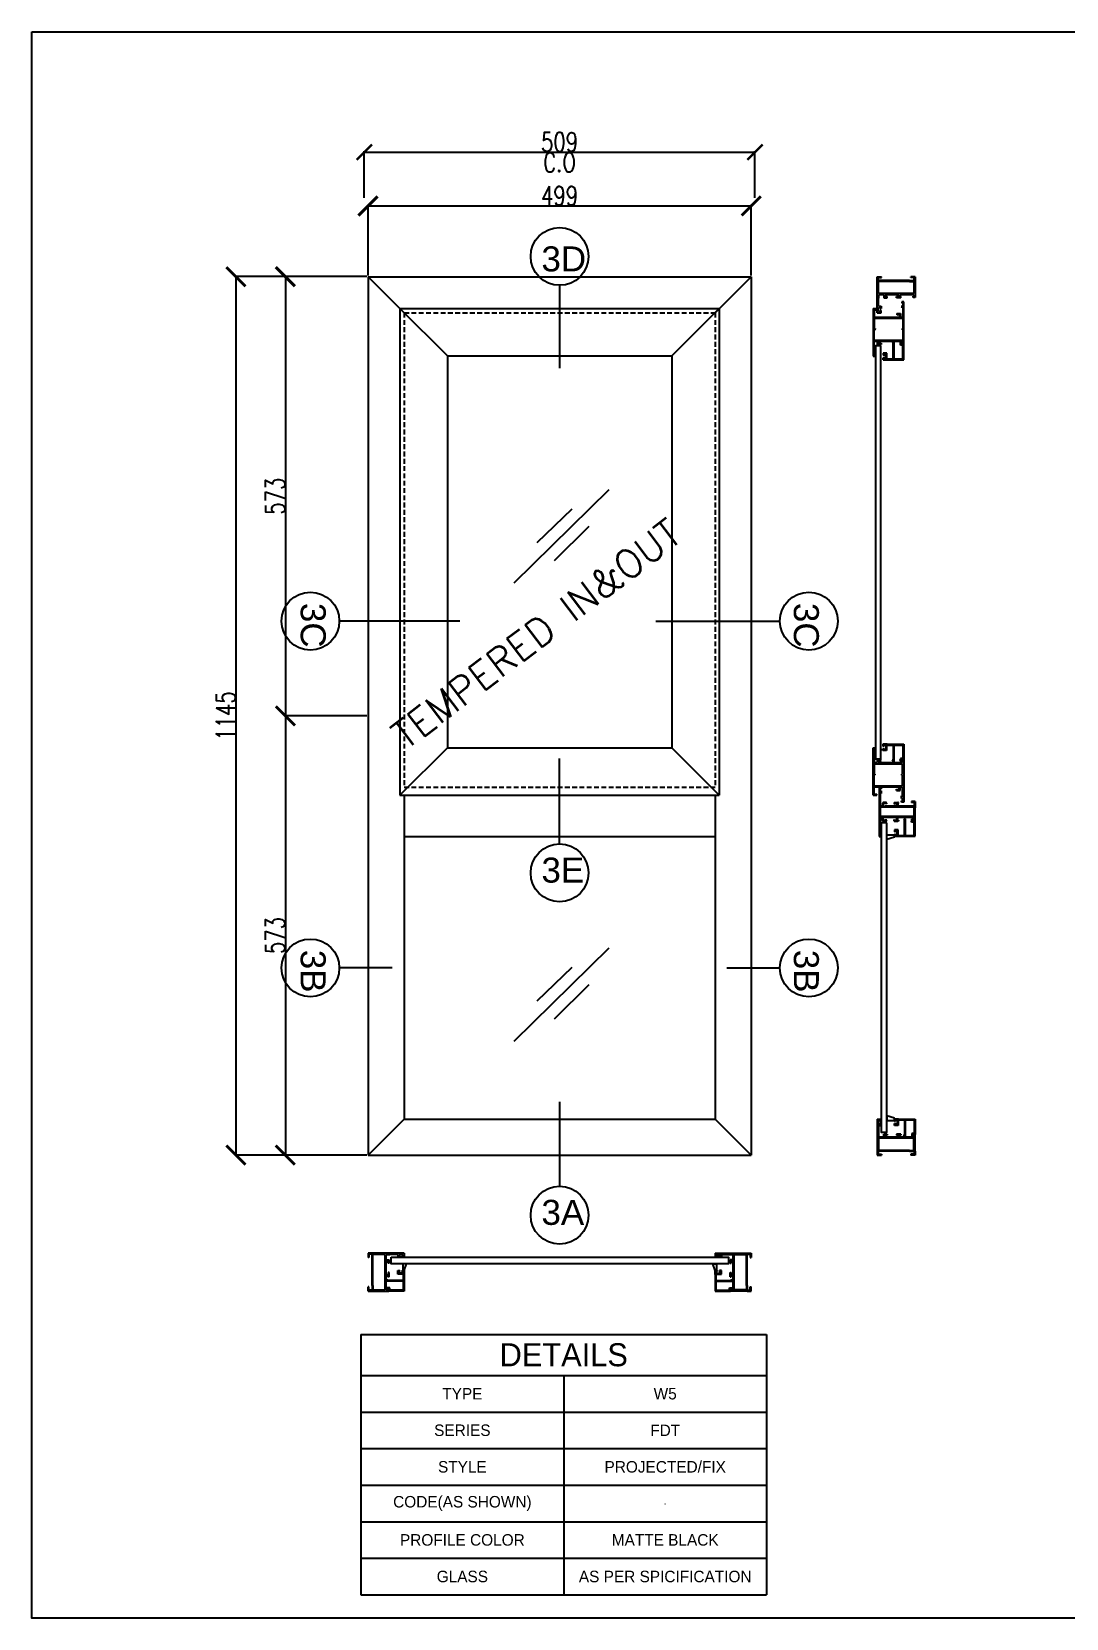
# Model space of a CAD drawing. Header units: millimetres. Extents: x -27371 to -844, y 11365 to 35579.
# Drawn here: x -15226 to -13877, y 12697 to 14766 of the extents above; entities that cross this region are included whole.
import ezdxf

# ---------------------------------------------------------------- set-up
doc = ezdxf.new("R2010")
doc.units = ezdxf.units.MM
doc.linetypes.add('HIDDEN2', pattern=[4.7625, 3.175, -1.5875])
doc.layers.get('Defpoints').update_dxf_attribs({"color": 140})
doc.styles.add('Annotative', font='romans.shx')
doc.styles.add('Arch-Dim', font='romans.shx', dxfattribs={"width": 0.75})
doc.dimstyles.new('Annotative-UK', dxfattribs={"dimscale": 0, "dimtxt": 2.5, "dimasz": 1.5, "dimexe": 1.5, "dimexo": 1.5, "dimgap": 0.8, "dimtad": 1, "dimdec": 0, "dimdsep": 46, "dimtxsty": 'Arch-Dim', "dimblk": 'ARCHTICK', "dimcen": 2.5, "dimadec": 1, "dimazin": 2, "dimtfac": 1, "dimtdec": 0, "dimtix": 1, "dimtmove": 2, "dimatfit": 3, "dimfxl": 1, "dimtolj": 1, "dimtzin": 0, "dimarcsym": 0})

# ---------------------------------------------------------------- blocks, each defined once
blk = doc.blocks.new('L - OUTER')
at = {"color": 5}
for p, q in [((-49.5, 47), (-49.5, 0)), ((-49.5, 47), (-44.1, 47)), ((-47.7, 45.4), (-47.7, 40.2)), ((-47.7, 45.4), (-45.7, 45.4)), ((-47.7, 45.4), (-47.7, 40.2)), ((-45.7, 45.4), (-45.7, 43.9)), ((-45.7, 43.9), (-44.1, 43.9)), ((-45.7, 41.7), (-44.1, 41.7)), ((-45.7, 40.2), (-45.7, 41.7)), ((-44.1, 47), (-44.1, 43.9)), ((-44.1, 38.6), (-44.1, 41.7)), ((-47.7, 40.2), (-45.7, 40.2)), ((-47.7, 38.6), (-47.7, 23.6)), ((-47.7, 38.6), (-44.1, 38.6)), ((-47.7, 23.6), (-47.7, 28.2)), ((-47.7, 26.7), (-47.7, 23.6)), ((-40.8, 23.6), (-47.7, 23.6)), ((-44.1, 23.6), (-47.7, 23.6)), ((-47.7, 22.1), (-47.7, 6.2)), ((-1.5, 22.1), (-47.7, 22.1)), ((-40.8, 27.5), (-36.3, 27.5)), ((-40.8, 26), (-40.8, 27.5)), ((-40.8, 23.6), (-40.8, 26)), ((-39.3, 23.6), (-39.3, 26)), ((-36.3, 26), (-39.3, 26)), ((-21, 23.6), (-39.3, 23.6)), ((-21, 23.6), (-37.1, 23.6)), ((-36.3, 27.5), (-36.3, 26)), ((-18.5, 27.5), (-24, 27.5)), ((-24, 27.5), (-24, 26)), ((-24, 26), (-21, 26)), ((-21, 23.6), (-21, 26)), ((-19.5, 23.6), (-19.5, 26)), ((-18.5, 26), (-19.5, 26)), ((-1.5, 23.6), (-19.5, 23.6)), ((-18.5, 27.5), (-18.5, 26)), ((0, 27), (-2.5, 27)), ((-2.5, 27), (-2.5, 25.5)), ((-2.5, 25.5), (-1.5, 25.5)), ((-1.5, 23.6), (-1.5, 25.5)), ((-1.5, 23.6), (-1.5, 25.5)), ((-1.5, 6.2), (-1.5, 22.1)), ((0, 0), (0, 27)), ((0, 25.5), (0, 27)), ((0, 23.6), (0, 26.1)), ((-49.2, 0), (-43.6, 0)), ((-49.2, 0), (-43.6, 0)), ((-7.3, 5.1), (-48.1, 5.1)), ((-48.1, 5.1), (-48.1, 1.1)), ((-48.1, 1.1), (-43.6, 1.1)), ((-7.3, 6.2), (-47.7, 6.2)), ((-43.6, 1.1), (-43.6, 0)), ((-7.3, 6.2), (-1.5, 6.2)), ((-7.3, 5.1), (-1.1, 5.1)), ((-5.6, 1.1), (-5.6, 0)), ((-1.1, 1.1), (-5.6, 1.1)), ((0, 0), (-5.6, 0)), ((0, 0), (-5.6, 0)), ((-1.1, 5.1), (-1.1, 1.1)), ((0, 5.1), (0, 0)), ((-49.5, 0), (-47.7, 0)), ((-49.5, 0), (-47.7, 0))]:
    blk.add_line(p, q, dxfattribs=at)
blk = doc.blocks.new('BEADING')
at = {"color": 5}
for p, q in [((-22.8, 23), (4.2, 23)), ((-17.4, 23), (-22.8, 23)), ((-22.8, 23), (-22.8, 20.4)), ((-19.2, 21.4), (-21.2, 21.4)), ((-21.2, 21.4), (-21.2, 20.4)), ((-19.2, 21.4), (-19.2, 16.2)), ((-19.2, 21.4), (-19.2, 16.2)), ((-18, 21.8), (-9.7, 21.8)), ((-18, 21.8), (-18, 14.6)), ((-9.7, 21.8), (-9.7, 2)), ((-8.5, 21.8), (3, 21.8)), ((-8.5, 21.8), (-8.5, 0)), ((3, 21.8), (3, 4.2)), ((4.2, 23), (4.2, 3)), ((-21.2, 20.4), (-22.8, 20.4)), ((-21.2, 17.2), (-22.8, 17.2)), ((-22.8, 14.6), (-22.8, 17.2)), ((-18, 14.6), (-22.8, 14.6)), ((-21.2, 16.2), (-21.2, 17.2)), ((-19.2, 16.2), (-21.2, 16.2)), ((-9.7, 2), (-10.7, 2)), ((-9.1, 0), (-10.7, 2)), ((-8.5, 0), (-9.1, 0)), ((3, 4.2), (0, 4.2)), ((0, 4.2), (0, 0)), ((1.2, 0), (0, 0)), ((4.2, 3), (1.2, 3)), ((1.2, 3), (1.2, 0))]:
    blk.add_line(p, q, dxfattribs=at)
blk = doc.blocks.new('SMALL - T')
at = {"color": 5}
for p, q in [((-27.2, 2), (-18.6, 2)), ((-27.2, 2), (-27.2, -2.6)), ((-25.8, 0.8), (-20.9, 0.8)), ((-25.8, 0.8), (-25.8, -2.6)), ((-20.9, 0.8), (-20.9, -20.4)), ((-19.5, 0.8), (-19.3, 0.8)), ((-19.5, 0.8), (-19.5, -43.6)), ((-7.7, 0.8), (-19.3, 0.8)), ((0, 2), (-18.6, 2)), ((-7.7, 0.8), (-7.7, -43.6)), ((-1.4, 0.8), (-6.3, 0.8)), ((-6.3, 0.8), (-6.3, -20.4)), ((-1.4, 0.8), (-1.4, -2.6)), ((0, 2), (0, -2.6)), ((-27.2, -2.6), (-25.8, -2.6)), ((-24.3, -19.9), (-25.7, -19.9)), ((-25.7, -19.9), (-25.7, -20.4)), ((-25.7, -25.2), (-25.7, -20.4)), ((-24.3, -20.4), (-24.3, -19.9)), ((-24.3, -20.4), (-20.9, -20.4)), ((-2.9, -20.4), (-6.3, -20.4)), ((-2.9, -20.4), (-2.9, -19.9)), ((-2.9, -19.9), (-1.5, -19.9)), ((-1.5, -19.9), (-1.5, -20.4)), ((-1.5, -25.2), (-1.5, -20.4)), ((0, -2.6), (-1.4, -2.6)), ((-25.7, -25.2), (-23.7, -25.2)), ((-25.7, -36.2), (-25.7, -39.7)), ((-24.8, -34.8), (-24.3, -34.8)), ((-24.8, -40.6), (-21.8, -40.6)), ((-24.3, -21.8), (-20.9, -21.8)), ((-24.3, -24.5), (-24.3, -21.8)), ((-23.7, -25.2), (-24.3, -24.5)), ((-24.3, -34.8), (-24.3, -36.9)), ((-20.9, -21.8), (-20.9, -36.9)), ((-19.5, -28.3), (-19.5, -43.6)), ((-7.7, -32.9), (-7.7, -43.6)), ((-7.7, -33.3), (-7.7, -43.6)), ((-6.3, -21.8), (-6.3, -36.9)), ((-2.9, -21.8), (-6.3, -21.8)), ((-2.4, -40.6), (-5.4, -40.6)), ((-3.5, -25.2), (-2.9, -24.5)), ((-1.5, -25.2), (-3.5, -25.2)), ((-2.9, -24.5), (-2.9, -21.8)), ((-2.9, -34.8), (-2.9, -36.9)), ((-2.4, -34.8), (-2.9, -34.8)), ((-1.5, -36.2), (-1.5, -39.7)), ((-45.6, -44.8), (-45.6, -42.2)), ((-45.6, -42.2), (-43.7, -42.2)), ((-45.6, -44.8), (18.4, -44.8)), ((-44.9, -42.2), (-43.7, -42.2)), ((-43.7, -42.2), (-44.2, -42.6)), ((-44.2, -42.6), (-44.2, -43.6)), ((-44.2, -43.6), (-39.8, -43.6)), ((-40.8, -42.2), (-37.4, -42.2)), ((-40.8, -42.2), (-39.8, -42.9)), ((-39.8, -42.9), (-39.8, -43.6)), ((-37.4, -42.2), (-38.4, -42.9)), ((-38.4, -42.9), (-38.4, -43.6)), ((-38.4, -43.6), (-20.9, -43.6)), ((-20.9, -41.5), (-20.9, -43.6)), ((-19.5, -43.6), (-17.9, -43.6)), ((-17.9, -43.6), (-7.7, -43.6)), ((-6.3, -41.5), (-6.3, -43.6)), ((-6.3, -43.6), (11.2, -43.6)), ((11.2, -43.6), (-4.9, -43.6)), ((13.6, -42.2), (10.2, -42.2)), ((10.2, -42.2), (11.2, -42.9)), ((11.2, -42.9), (11.2, -43.6)), ((13.6, -42.2), (12.6, -42.9)), ((12.6, -42.9), (12.6, -43.6)), ((12.6, -43.6), (17, -43.6)), ((17, -43.6), (12.6, -43.6)), ((18.4, -42.2), (16.5, -42.2)), ((17.7, -42.2), (16.5, -42.2)), ((16.5, -42.2), (17, -42.6)), ((17, -42.6), (17, -43.6)), ((18.4, -44.8), (18.4, -42.2))]:
    blk.add_line(p, q, dxfattribs=at)
for centre, radius, start, end in [((-24.3, -36.1), 1.41, 112.9061, 182.4603), ((-24.8, -39.7), 0.861, 180, 270), ((-22.6, -38), 1.99, 148.5362, 31.4638), ((-21.8, -41.5), 0.861, 0, 90), ((-4.6, -38), 1.99, 148.5362, 31.4638), ((-5.4, -41.5), 0.861, 90, 180), ((-2.9, -36.1), 1.41, 357.5397, 67.0939), ((-2.4, -39.7), 0.861, 270, 0)]:
    blk.add_arc(centre, radius, start, end, dxfattribs=at)
blk = doc.blocks.new('BIG-Z')
at = {"color": 5}
for p, q in [((-40, 70.8), (-37.2, 70.8)), ((-40, 15.2), (-40, 70.8)), ((-38.6, 69.4), (-38.6, 65)), ((-37.6, 69.4), (-38.6, 69.4)), ((-37.9, 65), (-38.6, 65)), ((-38.6, 63.6), (-38.6, 50.8)), ((-37.9, 63.6), (-38.6, 63.6)), ((-37.2, 66), (-37.9, 65)), ((-37.2, 62.6), (-37.9, 63.6)), ((-37.2, 68.9), (-37.6, 69.4)), ((-37.2, 70.8), (-37.2, 68.9)), ((-37.2, 70.1), (-37.2, 68.9)), ((-37.2, 66), (-37.2, 62.6)), ((-35.6, 50.8), (-38.6, 50.8)), ((-38.6, 49.4), (-38.6, 35.7)), ((-23.3, 49.4), (-38.6, 49.4)), ((-35.6, 55.6), (-35.6, 50.8)), ((-30.8, 55.6), (-35.6, 55.6)), ((-34.2, 54.2), (-34.2, 50.8)), ((-31.5, 54.2), (-34.2, 54.2)), ((-1.4, 50.8), (-34.2, 50.8)), ((-30.8, 53.6), (-31.5, 54.2)), ((-30.8, 55.6), (-30.8, 53.6)), ((-1.4, 49.4), (-23.3, 49.4)), ((-4.8, 61.8), (-4.8, 60.4)), ((0, 61.8), (-4.8, 61.8)), ((-1.4, 60.4), (-4.8, 60.4)), ((-1.4, 60.4), (-1.4, 50.8)), ((-1.4, 49.4), (-1.4, 35.7)), ((0, 61.8), (0, 0)), ((-37.6, 35.7), (-38.6, 35.7)), ((-38.6, 34.3), (-38.6, 20.6)), ((-37.6, 34.3), (-38.6, 34.3)), ((-37.6, 35.7), (-37.6, 34.3)), ((-2.4, 35.7), (-2.4, 35)), ((-1.4, 35.7), (-2.4, 35.7)), ((-2.4, 34.3), (-2.4, 35)), ((-2.4, 34.3), (-2.4, 35)), ((-1.4, 34.3), (-2.4, 34.3)), ((-1.4, 34.3), (-2.4, 34.3)), ((-1.4, 20.6), (-1.4, 34.3)), ((-40, 15.2), (-35.2, 15.2)), ((-1.4, 20.6), (-38.6, 20.6)), ((-23.3, 20.6), (-38.6, 20.6)), ((-34.2, 19.2), (-38.6, 19.2)), ((-38.6, 16.6), (-38.6, 19.2)), ((-38.6, 16.6), (-35.2, 16.6)), ((-35.2, 16.6), (-35.2, 15.2)), ((-6.9, 19.2), (-34.2, 19.2)), ((-11.3, 19.2), (-6.9, 19.2)), ((-6.9, 16.6), (-10.3, 16.6)), ((-10.3, 16.6), (-10.3, 15.2)), ((-5.5, 15.2), (-10.3, 15.2)), ((-6.9, 16.6), (-6.9, 19.2)), ((-1.4, 19.2), (-5.5, 19.2)), ((-5.5, 15.2), (-5.5, 19.2)), ((-2.8, 4.8), (-2.8, 8.2)), ((-2.8, 8.2), (-2.1, 7.2)), ((-2.8, 4.8), (-2.1, 5.8)), ((-2.8, 0), (-2.8, 1.9)), ((-2.8, 0.7), (-2.8, 1.9)), ((-2.8, 1.9), (-2.4, 1.4)), ((0, 0), (-2.8, 0)), ((-2.4, 1.4), (-1.4, 1.4)), ((-2.1, 7.2), (-1.4, 7.2)), ((-2.1, 5.8), (-1.4, 5.8)), ((-1.4, 7.2), (-1.4, 19.2)), ((-1.4, 1.4), (-1.4, 5.8))]:
    blk.add_line(p, q, dxfattribs=at)
blk = doc.blocks.new('*T22')
at = {"color": 0, "linetype": 'ByBlock', "lineweight": -2, "ltscale": 1.3, "transparency": 16777216}
for p, q in [((0, 0), (529.1, 0)), ((0, 0), (0, -339.6)), ((529.1, 0), (529.1, -339.6)), ((0, -53.6), (529.1, -53.6)), ((264.5, -53.6), (264.5, -339.6)), ((0, -101.3), (529.1, -101.3)), ((0, -148.9), (529.1, -148.9)), ((0, -196.6), (529.1, -196.6)), ((0, -244.3), (529.1, -244.3)), ((0, -292), (529.1, -292)), ((0, -339.6), (529.1, -339.6))]:
    blk.add_line(p, q, dxfattribs=at)
at = {"color": 0, "ltscale": 1.3, "transparency": 16777216, "attachment_point": 5}
for s, insert, char_height, width in [('DETAILS', (264.5, -26.8), 30, 524.629), ('TYPE', (132.3, -77.4), 15, 260.092), ('W5', (396.8, -77.4), 15, 260.092), ('SERIES', (132.3, -125.1), 15, 260.092), ('FDT', (396.8, -125.1), 15, 260.092), ('STYLE', (132.3, -172.8), 15, 260.092), ('PROJECTED/FIX', (396.8, -172.8), 15, 260.092), ('CODE(AS SHOWN)', (132.3, -220.5), 15, 260.092), ('-', (396.8, -220.5), 6.67, 260.092), ('PROFILE COLOR', (132.3, -268.1), 15, 260.092), ('MATTE BLACK', (396.8, -268.1), 15, 260.092), ('GLASS', (132.3, -315.8), 15, 260.092), ('AS PER SPICIFICATION', (396.8, -315.8), 15, 260.092)]:
    blk.add_mtext(s, dxfattribs=dict(at, insert=insert, char_height=char_height, width=width))
blk = doc.blocks.new('_ArchTick')
at = {"color": 0, "linetype": 'ByBlock', "const_width": 0.15}
blk.add_lwpolyline([(-0.5, -0.5), (0.5, 0.5)], dxfattribs=at)
blk = doc.blocks.new('*D27')
at = {"color": 0, "lineweight": -2, "ltscale": 1.3, "transparency": 16777216}
for p, q in [((-14787.8, 14447.8), (-14787.8, 14540)), ((-14787.8, 14538.5), (-14288.3, 14538.5)), ((-14288.3, 14447.8), (-14288.3, 14540))]:
    blk.add_line(p, q, dxfattribs=at)
at = {"layer": 'Defpoints', "color": 0, "ltscale": 1.3, "transparency": 16777216}
for p in [(-14288.3, 14538.5), (-14787.8, 14446.3), (-14288.3, 14446.3)]:
    blk.add_point(p, dxfattribs=at)
at = {"color": 0, "lineweight": -2, "ltscale": 1.3, "transparency": 16777216, "xscale": 25, "yscale": 25, "zscale": 25, "rotation": 180}
blk.add_blockref('_ArchTick', (-14787.8, 14538.5), dxfattribs=at)
at = {"color": 0, "lineweight": -2, "ltscale": 1.3, "transparency": 16777216, "xscale": 25, "yscale": 25, "zscale": 25}
blk.add_blockref('_ArchTick', (-14288.3, 14538.5), dxfattribs=at)
at = {"color": 0, "ltscale": 1.3, "transparency": 16777216, "insert": (-14538.1, 14551.8), "char_height": 25, "attachment_point": 5, "style": 'Arch-Dim'}
blk.add_mtext('\\A1;499', dxfattribs=at)
blk = doc.blocks.new('*D28')
at = {"color": 0, "lineweight": -2, "ltscale": 1.3, "transparency": 16777216}
for p, q in [((-14789.3, 14446.3), (-14961.7, 14446.3)), ((-14960.2, 14446.3), (-14960.2, 13300.8)), ((-14789.3, 13300.8), (-14961.7, 13300.8))]:
    blk.add_line(p, q, dxfattribs=at)
at = {"layer": 'Defpoints', "color": 0, "ltscale": 1.3, "transparency": 16777216}
for p in [(-14787.8, 14446.3), (-14960.2, 13300.8), (-14787.8, 13300.8)]:
    blk.add_point(p, dxfattribs=at)
at = {"color": 0, "lineweight": -2, "ltscale": 1.3, "transparency": 16777216, "xscale": 25, "yscale": 25, "zscale": 25}
for p, rotation in [((-14960.2, 14446.3), 90), ((-14960.2, 13300.8), 270)]:
    blk.add_blockref('_ArchTick', p, dxfattribs=dict(at, rotation=rotation))
at = {"color": 0, "ltscale": 1.3, "transparency": 16777216, "insert": (-14973.5, 13873.6), "char_height": 25, "attachment_point": 5, "rotation": 90, "style": 'Arch-Dim'}
blk.add_mtext('\\A1;1145', dxfattribs=at)
blk = doc.blocks.new('*D29')
at = {"color": 0, "lineweight": -2, "ltscale": 1.3, "transparency": 16777216}
for p, q in [((-14789.3, 14446.3), (-14897.2, 14446.3)), ((-14895.7, 14446.3), (-14895.7, 13873.6)), ((-14789.3, 13873.6), (-14897.2, 13873.6))]:
    blk.add_line(p, q, dxfattribs=at)
at = {"layer": 'Defpoints', "color": 0, "ltscale": 1.3, "transparency": 16777216}
for p in [(-14787.8, 14446.3), (-14895.7, 13873.6), (-14787.8, 13873.6)]:
    blk.add_point(p, dxfattribs=at)
at = {"color": 0, "lineweight": -2, "ltscale": 1.3, "transparency": 16777216, "xscale": 25, "yscale": 25, "zscale": 25}
for p, rotation in [((-14895.7, 14446.3), 90), ((-14895.7, 13873.6), 270)]:
    blk.add_blockref('_ArchTick', p, dxfattribs=dict(at, rotation=rotation))
at = {"color": 0, "ltscale": 1.3, "transparency": 16777216, "insert": (-14909, 14159.9), "char_height": 25, "attachment_point": 5, "rotation": 90, "style": 'Arch-Dim'}
blk.add_mtext('\\A1;573', dxfattribs=at)
blk = doc.blocks.new('*D30')
at = {"color": 0, "lineweight": -2, "ltscale": 1.3, "transparency": 16777216}
for p, q in [((-14789.3, 13873.6), (-14897.2, 13873.6)), ((-14895.7, 13873.6), (-14895.7, 13300.8)), ((-14789.3, 13300.8), (-14897.2, 13300.8))]:
    blk.add_line(p, q, dxfattribs=at)
at = {"layer": 'Defpoints', "color": 0, "ltscale": 1.3, "transparency": 16777216}
for p in [(-14787.8, 13873.6), (-14895.7, 13300.8), (-14787.8, 13300.8)]:
    blk.add_point(p, dxfattribs=at)
at = {"color": 0, "lineweight": -2, "ltscale": 1.3, "transparency": 16777216, "xscale": 25, "yscale": 25, "zscale": 25}
for p, rotation in [((-14895.7, 13873.6), 90), ((-14895.7, 13300.8), 270)]:
    blk.add_blockref('_ArchTick', p, dxfattribs=dict(at, rotation=rotation))
at = {"color": 0, "ltscale": 1.3, "transparency": 16777216, "insert": (-14909, 13587.2), "char_height": 25, "attachment_point": 5, "rotation": 90, "style": 'Arch-Dim'}
blk.add_mtext('\\A1;573', dxfattribs=at)
blk = doc.blocks.new('*D32')
at = {"color": 0, "lineweight": -2, "ltscale": 1.3, "transparency": 16777216}
for p, q in [((-14792.8, 14549.1), (-14792.8, 14610.1)), ((-14792.8, 14608.6), (-14283.3, 14608.6)), ((-14283.3, 14549.1), (-14283.3, 14610.1))]:
    blk.add_line(p, q, dxfattribs=at)
at = {"layer": 'Defpoints', "color": 0, "ltscale": 1.3, "transparency": 16777216}
for p in [(-14283.3, 14608.6), (-14792.8, 14547.6), (-14283.3, 14547.6)]:
    blk.add_point(p, dxfattribs=at)
at = {"color": 0, "lineweight": -2, "ltscale": 1.3, "transparency": 16777216, "xscale": 20, "yscale": 20, "zscale": 20, "rotation": 180}
blk.add_blockref('_ArchTick', (-14792.8, 14608.6), dxfattribs=at)
at = {"color": 0, "lineweight": -2, "ltscale": 1.3, "transparency": 16777216, "xscale": 20, "yscale": 20, "zscale": 20}
blk.add_blockref('_ArchTick', (-14283.3, 14608.6), dxfattribs=at)
at = {"color": 0, "ltscale": 1.3, "transparency": 16777216, "char_height": 25, "attachment_point": 5, "style": 'Arch-Dim'}
for s, insert in [('\\A1;509', (-14538.1, 14621.9)), ('\\A1;C.O', (-14538.1, 14595.3))]:
    blk.add_mtext(s, dxfattribs=dict(at, insert=insert))

msp = doc.modelspace()

# ---------------------------------------------------------------- linework, layer by layer
at = {"color": 5}
for p, q in [((-14787.77, 14446.27), (-14787.77, 13300.84)), ((-14787.77, 14446.27), (-14288.33, 14446.27)), ((-14740.77, 14399.27), (-14787.77, 14446.27)), ((-14335.33, 14399.27), (-14288.33, 14446.27)), ((-14288.33, 14446.27), (-14288.33, 13300.84)), ((-14740.77, 13769.97), (-14740.77, 13347.84)), ((-14335.33, 13769.97), (-14335.33, 13347.84)), ((-14740.77, 13716.47), (-14335.33, 13716.47)), ((-14740.77, 13347.84), (-14787.77, 13300.84)), ((-14740.77, 13347.84), (-14335.33, 13347.84)), ((-14335.33, 13347.84), (-14288.33, 13300.84)), ((-14787.77, 13300.84), (-14288.33, 13300.84))]:
    msp.add_line(p, q, dxfattribs=at)
at = {"ltscale": 1.3}
for p, q in [((-14538.05, 14434.98), (-14538.05, 14327.05)), ((-14538.05, 13706.5), (-14538.05, 13817.91))]:
    msp.add_line(p, q, dxfattribs=at)
for p, q in [((-14746.18, 14404.68), (-14329.93, 14404.68)), ((-14746.18, 14404.68), (-14746.18, 13769.97)), ((-14684.33, 14342.96), (-14746.18, 14404.68)), ((-14391.77, 14342.96), (-14329.93, 14404.68)), ((-14329.93, 14404.68), (-14329.93, 13769.97)), ((-14684.33, 14342.96), (-14391.77, 14342.96)), ((-14684.33, 14342.96), (-14684.33, 13831.82)), ((-14391.77, 14342.96), (-14391.77, 13831.82)), ((-14474.07, 14168.2), (-14597.92, 14046.71)), ((-14567.48, 14099.44), (-14521.69, 14143.53)), ((-14544.61, 14076.13), (-14499.65, 14121.06)), ((-14668.34, 13997.2), (-14825.34, 13997.2)), ((-14412.68, 13997.2), (-14250.77, 13997.2)), ((-14684.33, 13831.82), (-14746.18, 13769.97)), ((-14684.33, 13831.82), (-14391.77, 13831.82)), ((-14391.77, 13831.82), (-14329.93, 13769.97)), ((-14746.18, 13769.97), (-14329.93, 13769.97)), ((-14474.07, 13570.64), (-14597.92, 13449.15)), ((-14756.34, 13544.86), (-14825.34, 13544.86)), ((-14567.48, 13501.88), (-14521.69, 13545.97)), ((-14319.77, 13544.86), (-14250.77, 13544.86)), ((-14544.61, 13478.57), (-14499.65, 13523.51)), ((-14538.05, 13370.23), (-14538.05, 13260.22))]:
    msp.add_line(p, q)
at = {"color": 5, "linetype": 'HIDDEN2', "ltscale": 2}
for p, q in [((-14740.77, 14399.27), (-14740.77, 13780.47)), ((-14740.77, 14399.27), (-14335.33, 14399.27)), ((-14335.33, 14399.27), (-14335.33, 13780.47)), ((-14740.77, 13780.47), (-14335.33, 13780.47))]:
    msp.add_line(p, q, dxfattribs=at)
at = {"ltscale": 1.3}
msp.add_lwpolyline([(-15226.41, 14765.66), (-11772.55, 14765.66), (-11772.55, 12696.9), (-15226.41, 12696.9)], close=True, dxfattribs=at)
at = {"color": 3}
for points in [[(-14119.13, 14355.94), (-14126.33, 14355.94), (-14126.33, 13817.39), (-14119.13, 13817.39)], [(-14111.42, 13733.98), (-14118.62, 13733.98), (-14118.62, 13330.74), (-14111.42, 13330.74)], [(-14757.78, 13167.68), (-14317.85, 13167.68), (-14317.85, 13159.13), (-14757.78, 13159.13)]]:
    msp.add_lwpolyline(points, close=True, dxfattribs=at)
at = {"color": 1}
for points in [[(-14101.52, 13715.46), (-14111.42, 13712.33), (-14111.42, 13718.26), (-14101.51, 13718.26), (-14101.52, 13715.46)], [(-14101.52, 13348.9), (-14111.42, 13352.02), (-14111.42, 13346.09), (-14101.51, 13346.09), (-14101.52, 13348.9)], [(-14740.83, 13150.58), (-14737.83, 13159.13), (-14742.58, 13159.13), (-14742.58, 13150.58), (-14740.83, 13150.58)], [(-14335.28, 13150.58), (-14338.28, 13159.13), (-14333.53, 13159.13), (-14333.53, 13150.58), (-14335.28, 13150.58)]]:
    msp.add_lwpolyline(points, dxfattribs=at)
for centre in [(-14538.05, 14472.71), (-14863.07, 13997.2), (-14213.04, 13997.2), (-14538.05, 13668.78), (-14863.07, 13544.86), (-14213.04, 13544.86), (-14538.05, 13222.5)]:
    msp.add_circle(centre, 37.73)

# ---------------------------------------------------------------- block references
at = {"xscale": -1}
for name, p, rotation in [('L - OUTER', (-14074.52, 14446.27), 180), ('BEADING', (-14093.33, 14361.03), 180), ('BEADING', (-14078.62, 13739.51), 180), ('L - OUTER', (-14288.33, 13123.58), 90), ('BEADING', (-14312.33, 13127.78), 90)]:
    msp.add_blockref(name, p, dxfattribs=dict(at, rotation=rotation))
msp.add_blockref('BIG-Z', (-14129.13, 14342.83), dxfattribs=at)
for name, p, rotation in [('BIG-Z', (-14129.36, 13831.82), 180), ('SMALL - T', (-14076.42, 13734.87), 270), ('L - OUTER', (-14787.77, 13123.58), 270), ('BEADING', (-14763.77, 13127.78), 270)]:
    msp.add_blockref(name, p, dxfattribs=dict(rotation=rotation))
for name, p in [('BEADING', (-14093.56, 13813.61)), ('L - OUTER', (-14074.52, 13300.84)), ('BEADING', (-14078.72, 13324.84)), ('*T22', (-14797.16, 13067.08))]:
    msp.add_blockref(name, p)

# ---------------------------------------------------------------- texts
at = {"char_height": 32.6123, "style": 'Annotative'}
for s, insert, width, attachment_point in [('{\\f@Arial Unicode MS|b0|i0|c0|p34;3D}', (-14561.72, 14452.7), 0.5113, 7), ('{\\f@Arial Unicode MS|b0|i0|c0|p34;3E}', (-14561.72, 13688.79), 0.5113, 1), ('{\\f@Arial Unicode MS|b0|i0|c0|p34;3A}', (-14561.72, 13242.5), 32.6123, 1)]:
    msp.add_mtext(s, dxfattribs=dict(at, insert=insert, width=width, attachment_point=attachment_point))
at = {"ltscale": 1.3, "insert": (-14760.84, 13857.07), "char_height": 36.4447, "width": 569.1785, "attachment_point": 1, "rotation": 37.25531, "style": 'Annotative'}
msp.add_mtext('\\pxql;TEMPERED IN&OUT', dxfattribs=at)
at = {"char_height": 32.6123, "rotation": 270, "style": 'Annotative'}
for s, insert, width, attachment_point in [('{\\f@Arial Unicode MS|b0|i0|c0|p34;3C}', (-14843.06, 14020.87), 0.5113, 1), ('{\\f@Arial Unicode MS|b0|i0|c0|p34;3C}', (-14233.05, 14020.87), 0.5113, 7), ('{\\f@Arial Unicode MS|b0|i0|c0|p34;3B}', (-14843.06, 13568.53), 32.6123, 1), ('{\\f@Arial Unicode MS|b0|i0|c0|p34;3B}', (-14233.05, 13568.53), 32.6123, 7)]:
    msp.add_mtext(s, dxfattribs=dict(at, insert=insert, width=width, attachment_point=attachment_point))

# ---------------------------------------------------------------- dimensions: what is measured, and where the dimension line sits
at = {"ltscale": 1.3}
for base, p1, p2, override, picture, middle in [((-14283.33, 14608.57), (-14792.77, 14547.59), (-14283.33, 14547.59), {"dimtxt": 25, "dimasz": 20, "dimzin": 3, "dimpost": '\\X C.O'}, '*D32', (-14538.05, 14608.57)), ((-14288.33, 14538.46), (-14787.77, 14446.27), (-14288.33, 14446.27), {"dimtxt": 25, "dimasz": 25, "dimzin": 3}, '*D27', (-14538.05, 14551.76))]:
    dim = msp.add_linear_dim(base=base, p1=p1, p2=p2, dimstyle='Annotative-UK', override=override, dxfattribs=at)
    dim.commit()
    dim.dimension.update_dxf_attribs({"geometry": picture, "text_midpoint": middle})
for base, p1, p2, picture, middle in [((-14960.22, 13300.84), (-14787.77, 14446.27), (-14787.77, 13300.84), '*D28', (-14973.52, 13873.56)), ((-14895.69, 13873.56), (-14787.77, 14446.27), (-14787.77, 13873.56), '*D29', (-14908.99, 14159.91)), ((-14895.69, 13300.84), (-14787.77, 13873.56), (-14787.77, 13300.84), '*D30', (-14908.99, 13587.2))]:
    dim = msp.add_linear_dim(base=base, p1=p1, p2=p2, angle=90, dimstyle='Annotative-UK', override={"dimtxt": 25, "dimasz": 25, "dimzin": 3}, dxfattribs=at)
    dim.commit()
    dim.dimension.update_dxf_attribs({"geometry": picture, "text_midpoint": middle})

doc.saveas('drawing.dxf')
